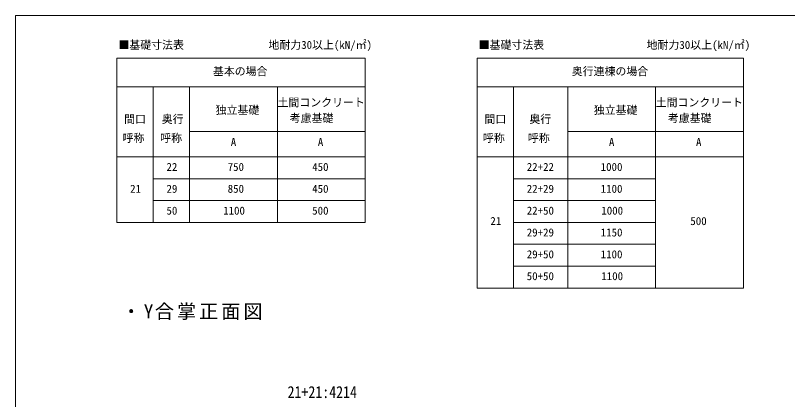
# Model space of a CAD drawing. Units: millimetres, scale not verified. Extents: x -8385 to 8479, y -5853 to 5787.
# Drawn here: x -8385 to 105, y 1567 to 5787 of the extents above; entities that cross this region are included whole.
import ezdxf
from ezdxf.enums import TextEntityAlignment as Align

# ---------------------------------------------------------------- set-up
doc = ezdxf.new("R2010")
doc.units = ezdxf.units.MM
doc.header["$LTSCALE"] = 30
for name, color, linetype, lineweight in [('0-4_TABLE1', 7, 'Continuous', 9), ('0-6_OTH_LINE', 7, 'Continuous', 9), ('0-8_PARTS2', 7, 'Continuous', 18), ('F-0_240', 7, 'Continuous', 9)]:
    doc.layers.add(name, color=color, linetype=linetype, lineweight=lineweight)
doc.styles.add('ＭＳ ゴシック', font='')
doc.styles.get('ＭＳ ゴシック').set_extended_font_data('MS Gothic')

msp = doc.modelspace()

# ---------------------------------------------------------------- linework, layer by layer
at = {"layer": '0-8_PARTS2'}
for p, q in [((-7270.97, 5319.4), (-7270.97, 3512.29)), ((-7270.97, 5319.4), (-4539.2, 5319.4)), ((-3309.76, 5319.4), (-381.12, 5319.4)), ((-7270.97, 5001.64), (-4539.2, 5001.64)), ((-6470.97, 5001.64), (-6470.97, 3512.29)), ((-3309.76, 5001.64), (-381.12, 5001.64)), ((-2312.89, 5001.64), (-2312.89, 2792.29)), ((-6470.97, 4512.62), (-4539.2, 4512.62)), ((-2312.89, 4512.62), (-381.12, 4512.62)), ((-7270.97, 4232.29), (-4539.2, 4232.29)), ((-3309.76, 4232.29), (-381.12, 4232.29)), ((-6870.97, 3992.29), (-4539.2, 3992.29)), ((-2909.76, 3992.29), (-1347, 3992.29)), ((-6870.97, 3752.29), (-4539.2, 3752.29)), ((-2909.76, 3752.29), (-1347, 3752.29)), ((-7270.97, 3512.29), (-4539.2, 3512.29)), ((-2909.76, 3512.29), (-1347, 3512.29)), ((-2909.76, 3272.29), (-1347, 3272.29)), ((-2909.76, 3032.29), (-1347, 3032.29))]:
    msp.add_line(p, q, dxfattribs=at)
at = {"layer": '0-8_PARTS2', "lineweight": 9}
for p, q in [((-4539.2, 5319.4), (-4539.2, 3512.29)), ((-381.12, 5319.4), (-381.12, 2792.29)), ((-6870.97, 5001.64), (-6870.97, 3512.29)), ((-6470.97, 5001.64), (-6470.97, 3512.29)), ((-5505.09, 5001.64), (-5505.09, 3512.29)), ((-2909.76, 5001.64), (-2909.76, 2792.29)), ((-2312.89, 5001.64), (-2312.89, 2792.29)), ((-1347, 5001.64), (-1347, 2792.29))]:
    msp.add_line(p, q, dxfattribs=at)
at = {"layer": '0-8_PARTS2'}
msp.add_lwpolyline([(-3309.76, 5319.4), (-3309.76, 2792.29), (-381.12, 2792.29)], dxfattribs=at)
at = {"layer": 'F-0_240', "color": 5}
for q in [(-8385.45, -5852.66), (8054.55, 5787.34)]:
    msp.add_line((-8385.45, 5787.34), q, dxfattribs=at)

# ---------------------------------------------------------------- texts
at = {"layer": '0-4_TABLE1', "style": 'ＭＳ ゴシック', "width": 0.85}
msp.add_text('21+21:4214', height=132, dxfattribs=at).set_placement((-5393.17, 1543.41), align=Align.BOTTOM_LEFT)
at = {"layer": '0-6_OTH_LINE', "color": 2, "insert": (-7217.85, 2441.65), "char_height": 154, "attachment_point": 7, "style": 'ＭＳ ゴシック'}
msp.add_mtext('\\T1.16;・Y合掌正面図', dxfattribs=at)
at = {"layer": '0-8_PARTS2', "style": 'ＭＳ ゴシック'}
for s, p in [('■基礎寸法表', (-7252.81, 5393.24)), ('地耐力30以上(kN/㎡)', (-5603.44, 5393.24)), ('■基礎寸法表', (-3291.59, 5393.24)), ('地耐力30以上(kN/㎡)', (-1445.36, 5393.24)), ('基本の場合', (-6214.42, 5103.59)), ('奥行連棟の場合', (-2268, 5103.59)), ('土間コンクリート', (-5503.88, 4761.09)), ('土間コンクリート', (-1345.8, 4761.09)), ('独立基礎', (-6183.99, 4677.52)), ('独立基礎', (-2025.9, 4677.52)), ('間口', (-7190.02, 4577.74)), ('奥行', (-6776.28, 4577.74)), ('考慮基礎', (-5369.61, 4587.62)), ('間口', (-3228.8, 4577.74)), ('奥行', (-2734.33, 4577.74)), ('考慮基礎', (-1211.53, 4587.62)), ('呼称', (-7206.84, 4370.04)), ('呼称', (-6793.1, 4370.04)), ('A', (-6017.73, 4325.89)), ('A', (-5060.36, 4325.89)), ('呼称', (-3245.62, 4370.04)), ('呼称', (-2751.15, 4370.04)), ('A', (-1859.65, 4325.89)), ('A', (-902.28, 4325.89)), ('22', (-6724.71, 4052.29)), ('750', (-6051.66, 4052.29)), ('450', (-5122.58, 4052.29)), ('22+22', (-2763.49, 4052.29)), ('1000', (-1950.24, 4052.29)), ('21', (-7124.71, 3812.29)), ('29', (-6724.71, 3812.29)), ('850', (-6051.66, 3812.29)), ('450', (-5122.58, 3812.29)), ('22+29', (-2763.49, 3812.29)), ('1100', (-1950.24, 3812.29)), ('50', (-6724.71, 3572.29)), ('1100', (-6101.56, 3572.29)), ('500', (-5122.58, 3572.29)), ('22+50', (-2763.49, 3572.29)), ('1000', (-1943.48, 3572.29)), ('21', (-3163.49, 3458.66)), ('500', (-964.5, 3457.53)), ('29+29', (-2763.49, 3332.29)), ('1150', (-1950.24, 3332.29)), ('29+50', (-2763.49, 3092.29)), ('1100', (-1950.24, 3092.29)), ('50+50', (-2763.49, 2852.29)), ('1100', (-1943.48, 2852.29))]:
    msp.add_text(s, height=87.98, dxfattribs=at).set_placement(p, align=Align.BOTTOM_LEFT)

doc.saveas('drawing.dxf')
